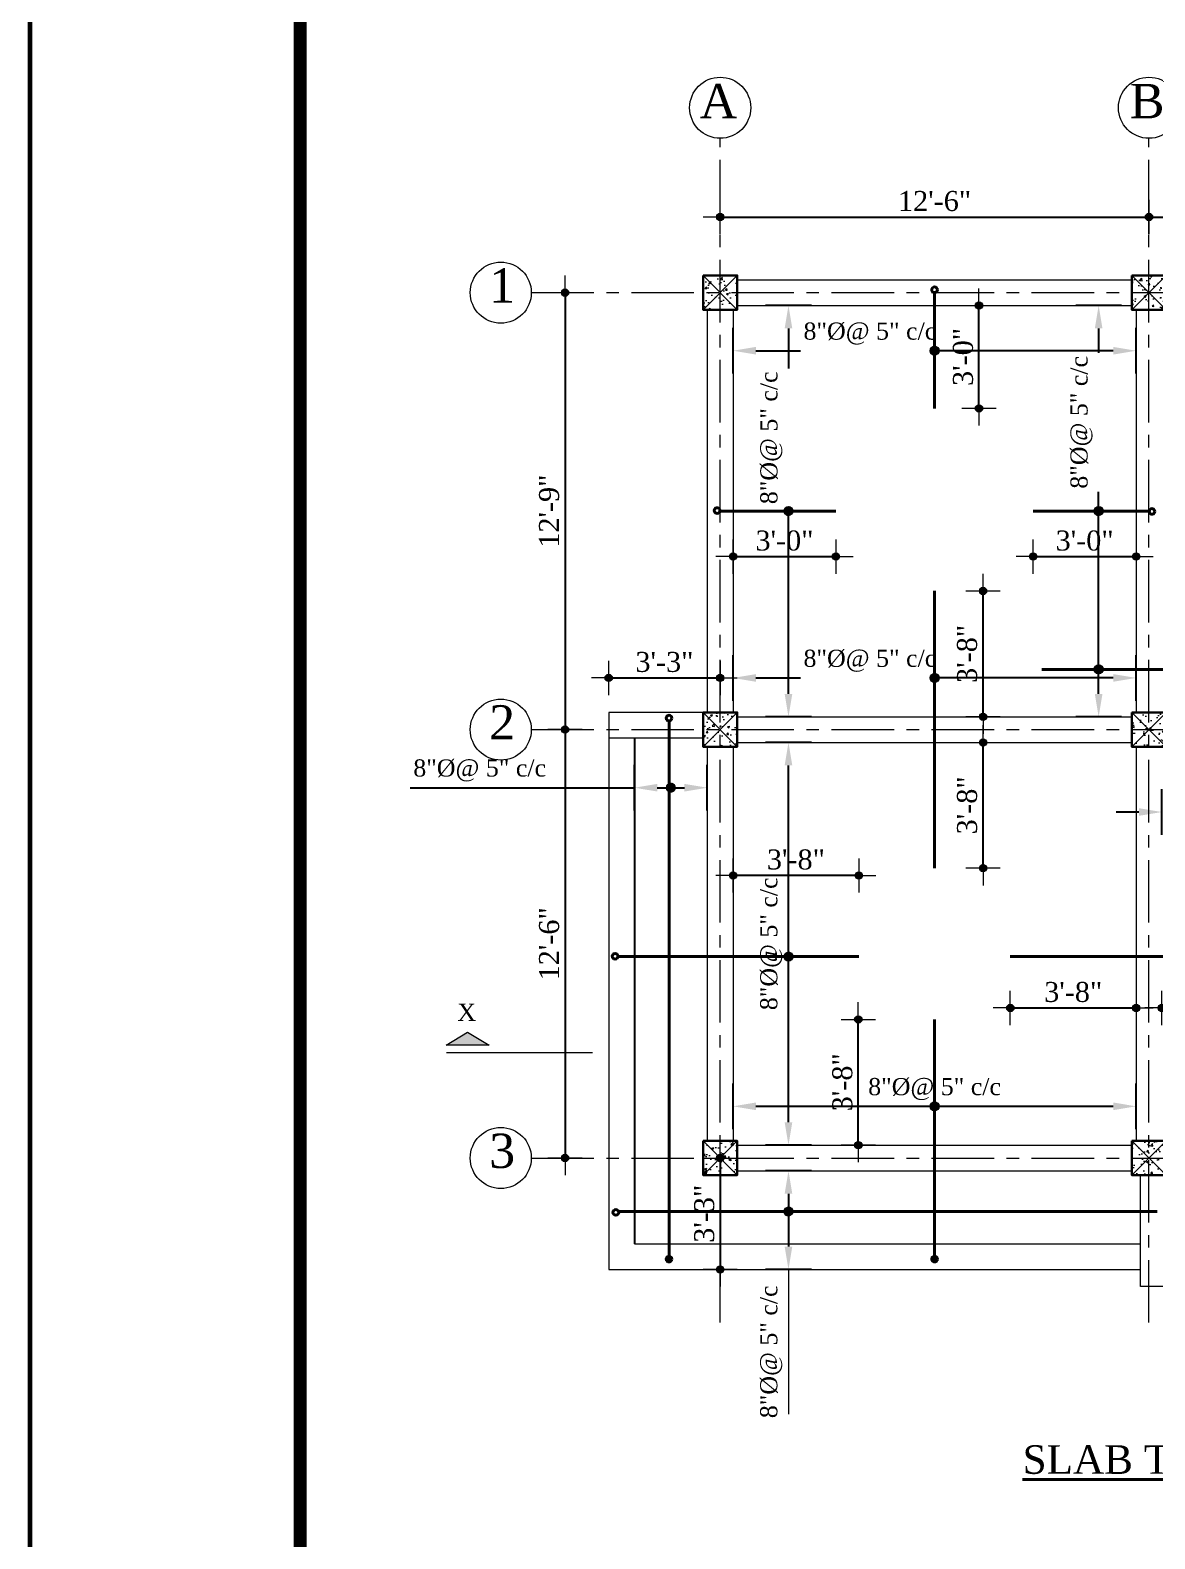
# Model space of a CAD drawing. Header units: inches. Extents: x 897 to 49934, y -34925 to -18564.
# Drawn here: x 23852 to 24245, y -24421 to -23893 of the extents above; entities that cross this region are included whole.
import ezdxf

# ---------------------------------------------------------------- set-up
doc = ezdxf.new("R2010")
doc.units = ezdxf.units.IN
doc.header["$LTSCALE"] = 35
doc.header["$MEASUREMENT"] = 0
doc.header["$PDMODE"] = 34
doc.linetypes.add('CENTERX2', pattern=[4, 2.5, -0.5, 0.5, -0.5])
doc.linetypes.add('DASHDOTX2', pattern=[2, 1, -0.5, 0, -0.5])
for name, color, linetype, lineweight in [('SES- Door&Window', 21, 'Continuous', 15), ('SES-CENTRE', 8, 'DASHDOTX2', 13), ('SES-DIMENSION', 142, 'Continuous', 13), ('SES-Excavation Line', 1, 'Continuous', 30), ('SES-HACTH', 8, 'Continuous', 13), ('SES-REBARS', 1, 'Continuous', 40), ('SES-SHEETS', 7, 'Continuous', 60), ('SES-SLAB OUTLINE', 4, 'Continuous', 18), ('SES-TEXT', 3, 'Continuous', 20), ('SES-TitleText', 7, 'Continuous', 40), ('SES-Wall Plan', 6, 'Continuous', 30)]:
    doc.layers.add(name, color=color, linetype=linetype, lineweight=lineweight)
doc.styles.add('7 INCH', font='times.ttf', dxfattribs={"height": 7})
doc.styles.add('SES-ARAIL', font='times.ttf', dxfattribs={"height": 6})
doc.styles.add('SES-Title Text', font='times.ttf', dxfattribs={"height": 10})
doc.dimstyles.new('1.8 str', dxfattribs={"dimscale": 0, "dimtxt": 6, "dimasz": 1, "dimexe": 2, "dimexo": 9, "dimgap": 2, "dimtad": 1, "dimdec": 0, "dimzin": 3, "dimdsep": 46, "dimlunit": 4, "dimtxsty": 'SES-ARAIL', "dimblk": 'DIM', "dimcen": 3, "dimdle": 3, "dimse1": 1, "dimse2": 1, "dimclrd": 256, "dimclre": 256, "dimclrt": 7, "dimadec": 1, "dimazin": 2, "dimtfac": 1, "dimtdec": 0, "dimtofl": 0, "dimtmove": 2, "dimatfit": 3, "dimldrblk": 'DSAFSADF', "dimfxl": 2, "dimfrac": 2, "dimtolj": 2, "dimtzin": 0, "dimarcsym": 0})
doc.dimstyles.new('7 INCH', dxfattribs={"dimscale": 0, "dimtxt": 7, "dimasz": 1, "dimexe": 2, "dimexo": 9, "dimgap": 2, "dimtad": 1, "dimdec": 0, "dimzin": 3, "dimdsep": 46, "dimlunit": 4, "dimtxsty": '7 INCH', "dimblk": 'DIM', "dimcen": 3, "dimdle": 3, "dimse1": 1, "dimse2": 1, "dimclrd": 256, "dimclre": 256, "dimclrt": 7, "dimadec": 1, "dimazin": 2, "dimtfac": 1, "dimtdec": 0, "dimtix": 1, "dimtofl": 0, "dimtmove": 2, "dimatfit": 3, "dimldrblk": 'ARW', "dimfxl": 2, "dimfrac": 2, "dimtolj": 2, "dimtzin": 0, "dimarcsym": 0})

# ---------------------------------------------------------------- blocks, each defined once
blk = doc.blocks.new('s1')
at = {"layer": 'SES-SHEETS', "color": 8}
blk.add_lwpolyline([(14202.23, -12888.64), (17370.23, -12888.64), (17370.23, -15126.64), (14202.23, -15126.64)], close=True, dxfattribs=at)
at = {"layer": 'SES-SHEETS'}
for points in [[(14295.23, -12933.64), (17325.23, -12933.64), (17325.23, -15081.64), (14295.23, -15081.64)], [(14296.23, -12934.64), (17324.23, -12934.64), (17324.23, -15080.64), (14296.23, -15080.64)], [(14297.23, -12935.64), (17323.23, -12935.64), (17323.23, -15079.64), (14297.23, -15079.64)], [(14298.23, -12936.64), (17322.23, -12936.64), (17322.23, -15078.64), (14298.23, -15078.64)]]:
    blk.add_lwpolyline(points, close=True, dxfattribs=at)
blk = doc.blocks.new('c11')
at = {"layer": 'SES-HACTH', "linetype": 'ByBlock'}
h = blk.add_hatch(dxfattribs=at)
h.set_pattern_fill('AR-CONC', color=256)
h.set_pattern_definition([(50, (-20422.33, 19414.4167), (7.1726018, -0.6275213), [0.75, -8.25]), (355, (-20422.33, 19414.417), (-1.3875133, 7.5219213), [0.6, -6.6]), (100.451444, (-20421.732, 19414.3644), (5.7850885, 6.8943999), [0.637402, -7.0114211]), (46.1842, (-20422.33, 19416.417), (10.6724133, -1.6551928), [1.125, -12.375]), (96.635635, (-20421.441, 19416.279), (9.3466195, 9.741186), [0.9561034, -10.5171376]), (351.184164, (-20422.33, 19416.417), (9.3466195, 9.741186), [0.9, -9.9]), (21, (-20421.33, 19415.9167), (5.9690705, -4.0261889), [0.75, -8.25]), (326, (-20421.33, 19415.917), (2.4331533, 7.2515005), [0.6, -6.6]), (71.451445, (-20420.8325, 19415.581), (8.4022238, 3.2253115), [0.6374019, -7.0114211]), (37.5, (-20422.33, 19414.4167), (0.12159855, 3.32893854), [0, -6.52, 0, -6.7, 0, -6.625]), (7.5, (-20422.33, 19414.4167), (2.63069537, 3.9441171), [0, -3.82, 0, -6.37, 0, -2.525]), (327.5, (-20424.56, 19414.4167), (5.33822436, -0.22554872), [0, -2.5, 0, -7.8, 0, -10.35]), (317.5, (-20425.56, 19414.4167), (5.8318617, 1.0010498), [0, -3.25, 0, -5.18, 0, -7.35])])
h.paths.add_polyline_path([(-6, 6), (-6, -6), (6, -6), (6, 6)])
for p, q in [((-6, 6), (6, -6)), ((6, 6), (-6, -6))]:
    blk.add_line(p, q, dxfattribs=at)
at = {"layer": 'SES-Wall Plan', "linetype": 'ByBlock'}
blk.add_lwpolyline([(-6, 6), (6, 6), (6, -6), (-6, -6)], close=True, dxfattribs=at)
blk = doc.blocks.new('grid')
at = {"layer": 'SES-CENTRE', "color": 8, "linetype": 'CENTERX2', "ltscale": 0.25}
for p, q in [((19012.97, -23226.42), (19012.97, -22812.03)), ((19162.97, -23226.42), (19162.97, -22812.03)), ((19300.97, -23226.42), (19300.97, -22812.03)), ((19450.97, -23226.42), (19450.97, -22812.03)), ((18946.91, -22866.03), (19513.94, -22866.03)), ((18946.91, -23018.92), (19513.94, -23018.92)), ((18946.91, -23168.81), (19513.94, -23168.81))]:
    blk.add_line(p, q, dxfattribs=at)
at = {"layer": 'SES-DIMENSION'}
for centre in [(19012.97, -22801.35), (19162.97, -22801.35), (19300.97, -22801.35), (19450.97, -22801.35), (18936.23, -22866.03), (18936.23, -23018.92), (18936.23, -23168.81)]:
    blk.add_circle(centre, 10.68, dxfattribs=at)
at = {"layer": 'SES-REBARS', "linetype": 'ByBlock'}
for p in [(19012.97, -22866.03), (19162.97, -22866.03), (19300.97, -22866.03), (19450.97, -22866.03), (19012.97, -23018.92), (19162.97, -23018.92), (19300.97, -23018.92), (19450.97, -23018.92), (19012.97, -23168.81), (19162.97, -23168.81), (19300.97, -23168.81), (19450.97, -23168.81)]:
    blk.add_blockref('c11', p, dxfattribs=at)
at = {"layer": 'SES-TEXT', "lineweight": 30, "char_height": 12, "width": 17.5966, "attachment_point": 2, "style": 'SES-ARAIL'}
for s, insert in [('C', (19300.36, -22792.99)), ('A', (19012.36, -22792.99)), ('B', (19162.36, -22792.99)), ('D', (19450.36, -22792.99)), ('1', (18936.7, -22857.49)), ('2', (18936.7, -23010.38)), ('3', (18936.7, -23160.28))]:
    blk.add_mtext(s, dxfattribs=dict(at, insert=insert))
blk = doc.blocks.new('DIM')
at = {"layer": 'SES-DIMENSION'}
h = blk.add_hatch(color=256, dxfattribs=at)
h.paths.add_polyline_path([(0, 1.28), (0, 0), (1.28, 0, 0.414214)])
h.paths.add_polyline_path([(1.28, 0), (0, 0), (0, -1.28, 0.414214)])
h.paths.add_polyline_path([(0, 0), (-1.28, 0, 0.414214), (0, -1.28)])
h.paths.add_polyline_path([(0, 1.28, 0.414214), (-1.28, 0), (0, 0)])
for p, q in [((0, 6), (0, -6)), ((-6, 0), (6, 0))]:
    blk.add_line(p, q, dxfattribs=at)
blk.add_circle((0, 0), 1.28, dxfattribs=at)
blk = doc.blocks.new('*D572')
at = {"layer": 'Defpoints', "color": 0, "linetype": 'ByBlock', "transparency": 16777216}
for p in [(24093.41, -24120.07), (24054.41, -24132.15), (24093.41, -24132.15)]:
    blk.add_point(p, dxfattribs=at)
at = {"layer": 'SES-DIMENSION', "linetype": 'ByBlock', "lineweight": -2, "transparency": 16777216}
blk.add_line((24055.41, -24120.07), (24092.41, -24120.07), dxfattribs=at)
at = {"layer": 'SES-DIMENSION', "linetype": 'ByBlock', "lineweight": -2, "transparency": 16777216, "rotation": 180}
blk.add_blockref('DIM', (24054.41, -24120.07), dxfattribs=at)
at = {"layer": 'SES-DIMENSION', "linetype": 'ByBlock', "lineweight": -2, "transparency": 16777216}
blk.add_blockref('DIM', (24093.41, -24120.07), dxfattribs=at)
at = {"layer": 'SES-DIMENSION', "color": 7, "linetype": 'ByBlock', "transparency": 16777216, "insert": (24073.91, -24114.51), "char_height": 7, "attachment_point": 5, "style": '7 INCH'}
blk.add_mtext('\\A2;3\'-3"', dxfattribs=at)
blk = doc.blocks.new('ARW')
at = {"layer": 'SES-DIMENSION'}
blk.add_lwpolyline([(10, 0, 0, 6, 0), (0, 0, 0, 0, 0), (10, 0, 0, 0, 0)], format="xyseb", dxfattribs=at)
blk = doc.blocks.new('*D573')
at = {"layer": 'Defpoints', "color": 0, "linetype": 'ByBlock', "transparency": 16777216}
for p in [(24087.41, -24288.04), (24087.41, -24327.04), (24093.41, -24327.04)]:
    blk.add_point(p, dxfattribs=at)
at = {"layer": 'SES-DIMENSION', "linetype": 'ByBlock', "lineweight": -2, "transparency": 16777216}
blk.add_line((24093.41, -24289.04), (24093.41, -24326.04), dxfattribs=at)
for p, rotation in [((24093.41, -24288.04), 90), ((24093.41, -24327.04), 270)]:
    blk.add_blockref('DIM', p, dxfattribs=dict(at, rotation=rotation))
at = {"layer": 'SES-DIMENSION', "color": 7, "linetype": 'ByBlock', "transparency": 16777216, "insert": (24087.85, -24307.54), "char_height": 7, "attachment_point": 5, "rotation": 90, "style": '7 INCH'}
blk.add_mtext('\\A2;3\'-3"', dxfattribs=at)
blk = doc.blocks.new('*D574')
at = {"layer": 'Defpoints', "color": 0, "ltscale": 10, "transparency": 16777216}
for p in [(24088.91, -24158.48), (24063.41, -24217.59), (24088.91, -24217.59)]:
    blk.add_point(p, dxfattribs=at)
at = {"layer": 'SES-DIMENSION', "lineweight": -2, "ltscale": 10, "transparency": 16777216}
for p, q in [((24063.41, -24166.48), (24063.41, -24150.48)), ((24088.91, -24166.48), (24088.91, -24150.48)), ((23984.99, -24158.48), (24063.41, -24158.48)), ((24071.41, -24158.48), (24080.91, -24158.48))]:
    blk.add_line(p, q, dxfattribs=at)
at = {"layer": 'SES-DIMENSION', "ltscale": 10, "transparency": 16777216}
for points in [[(24071.41, -24157.14), (24071.41, -24159.81), (24063.41, -24158.48)], [(24080.91, -24157.14), (24080.91, -24159.81), (24088.91, -24158.48)]]:
    blk.add_solid(points, dxfattribs=at)
at = {"layer": 'SES-DIMENSION', "color": 7, "ltscale": 10, "transparency": 16777216, "insert": (24009.28, -24152.44), "char_height": 6, "attachment_point": 5, "style": 'SES-ARAIL'}
blk.add_mtext('\\A2;8"%%C@ 5" c/c', dxfattribs=at)
blk = doc.blocks.new('DSAFSADF')
at = {"layer": 'SES-DIMENSION'}
blk.add_lwpolyline([(-0.5, 0, 0, 3, 0), (-5.5, 0, 0, 0, 0), (-0.5, 0, 0, 0, 0)], format="xyseb", dxfattribs=at)
blk = doc.blocks.new('*D575')
at = {"layer": 'Defpoints', "color": 0, "ltscale": 10, "transparency": 16777216}
for p in [(24163.91, -24292.54), (24117.3, -24327.04), (24163.91, -24327.04)]:
    blk.add_point(p, dxfattribs=at)
at = {"layer": 'SES-DIMENSION', "lineweight": -2, "ltscale": 10, "transparency": 16777216}
for p, q in [((24125.3, -24292.54), (24109.3, -24292.54)), ((24117.3, -24300.54), (24117.3, -24319.04)), ((24125.3, -24327.04), (24109.3, -24327.04))]:
    blk.add_line(p, q, dxfattribs=at)
at = {"layer": 'SES-DIMENSION', "ltscale": 10, "transparency": 16777216}
for points in [[(24115.97, -24300.54), (24118.63, -24300.54), (24117.3, -24292.54)], [(24115.97, -24319.04), (24118.63, -24319.04), (24117.3, -24327.04)]]:
    blk.add_solid(points, dxfattribs=at)
at = {"layer": 'SES-DIMENSION', "color": 7, "ltscale": 10, "transparency": 16777216, "insert": (24111.27, -24355.85), "char_height": 6, "attachment_point": 5, "rotation": 90, "style": 'SES-ARAIL'}
blk.add_mtext('\\A2;8"%%C@ 5" c/c', dxfattribs=at)
blk = doc.blocks.new('GFHF')
at = {"layer": 'SES-HACTH'}
h = blk.add_hatch(dxfattribs=at)
h.set_pattern_fill('ANSI31', color=2)
h.paths.add_polyline_path([(20798.9, -1672.63), (20794.72, -1672.63, 1)])
h.paths.add_polyline_path([(20794.72, -1672.63), (20798.9, -1672.63, 1)])
at = {"layer": 'SES-HACTH', "color": 2}
blk.add_circle((20796.81, -1672.63), 2.09, dxfattribs=at)
blk = doc.blocks.new('*D579')
at = {"layer": 'Defpoints', "color": 0, "ltscale": 10, "transparency": 16777216}
for p in [(24117.3, -23989.76), (24163.88, -23989.76), (24163.88, -24133.65)]:
    blk.add_point(p, dxfattribs=at)
at = {"layer": 'SES-DIMENSION', "lineweight": -2, "ltscale": 10, "transparency": 16777216}
for p, q in [((24125.3, -23989.76), (24109.3, -23989.76)), ((24117.3, -23997.76), (24117.3, -24011.76)), ((24117.3, -24125.65), (24117.3, -24060.34)), ((24125.3, -24133.65), (24109.3, -24133.65))]:
    blk.add_line(p, q, dxfattribs=at)
at = {"layer": 'SES-DIMENSION', "ltscale": 10, "transparency": 16777216}
for points in [[(24115.97, -23997.76), (24118.63, -23997.76), (24117.3, -23989.76)], [(24115.97, -24125.65), (24118.63, -24125.65), (24117.3, -24133.65)]]:
    blk.add_solid(points, dxfattribs=at)
at = {"layer": 'SES-DIMENSION', "color": 7, "ltscale": 10, "transparency": 16777216, "insert": (24111.31, -24036.05), "char_height": 6, "attachment_point": 5, "rotation": 90, "style": 'SES-ARAIL'}
blk.add_mtext('\\A2;8"%%C@ 5" c/c', dxfattribs=at)
blk = doc.blocks.new('*D580')
at = {"layer": 'Defpoints', "color": 0, "ltscale": 10, "transparency": 16777216}
for p in [(24238.91, -24005.59), (24097.91, -24031.27), (24238.91, -24031.27)]:
    blk.add_point(p, dxfattribs=at)
at = {"layer": 'SES-DIMENSION', "lineweight": -2, "ltscale": 10, "transparency": 16777216}
for p, q in [((24097.91, -24013.59), (24097.91, -23997.59)), ((24238.91, -24013.59), (24238.91, -23997.59)), ((24105.91, -24005.59), (24121.49, -24005.59)), ((24230.91, -24005.59), (24170.07, -24005.59))]:
    blk.add_line(p, q, dxfattribs=at)
at = {"layer": 'SES-DIMENSION', "ltscale": 10, "transparency": 16777216}
for points in [[(24105.91, -24004.25), (24105.91, -24006.92), (24097.91, -24005.59)], [(24230.91, -24004.25), (24230.91, -24006.92), (24238.91, -24005.59)]]:
    blk.add_solid(points, dxfattribs=at)
at = {"layer": 'SES-DIMENSION', "color": 7, "ltscale": 10, "transparency": 16777216, "insert": (24145.78, -23999.59), "char_height": 6, "attachment_point": 5, "style": 'SES-ARAIL'}
blk.add_mtext('\\A2;8"%%C@ 5" c/c', dxfattribs=at)
blk = doc.blocks.new('*D581')
at = {"layer": 'Defpoints', "color": 0, "ltscale": 10, "transparency": 16777216}
for p in [(24225.8, -23989.76), (24272.38, -23989.76), (24272.38, -24133.65)]:
    blk.add_point(p, dxfattribs=at)
at = {"layer": 'SES-DIMENSION', "lineweight": -2, "ltscale": 10, "transparency": 16777216}
for p, q in [((24233.8, -23989.76), (24217.8, -23989.76)), ((24225.8, -23997.76), (24225.8, -24006.35)), ((24225.8, -24125.65), (24225.8, -24054.93)), ((24233.8, -24133.65), (24217.8, -24133.65))]:
    blk.add_line(p, q, dxfattribs=at)
at = {"layer": 'SES-DIMENSION', "ltscale": 10, "transparency": 16777216}
for points in [[(24224.47, -23997.76), (24227.14, -23997.76), (24225.8, -23989.76)], [(24224.47, -24125.65), (24227.14, -24125.65), (24225.8, -24133.65)]]:
    blk.add_solid(points, dxfattribs=at)
at = {"layer": 'SES-DIMENSION', "color": 7, "ltscale": 10, "transparency": 16777216, "insert": (24219.81, -24030.64), "char_height": 6, "attachment_point": 5, "rotation": 90, "style": 'SES-ARAIL'}
blk.add_mtext('\\A2;8"%%C@ 5" c/c', dxfattribs=at)
blk = doc.blocks.new('*D582')
at = {"layer": 'Defpoints', "color": 0, "ltscale": 10, "transparency": 16777216}
for p in [(24238.91, -24120.07), (24097.91, -24145.75), (24238.91, -24145.75)]:
    blk.add_point(p, dxfattribs=at)
at = {"layer": 'SES-DIMENSION', "lineweight": -2, "ltscale": 10, "transparency": 16777216}
for p, q in [((24097.91, -24128.07), (24097.91, -24112.07)), ((24238.91, -24128.07), (24238.91, -24112.07)), ((24105.91, -24120.07), (24121.49, -24120.07)), ((24230.91, -24120.07), (24170.07, -24120.07))]:
    blk.add_line(p, q, dxfattribs=at)
at = {"layer": 'SES-DIMENSION', "ltscale": 10, "transparency": 16777216}
for points in [[(24105.91, -24118.73), (24105.91, -24121.4), (24097.91, -24120.07)], [(24230.91, -24118.73), (24230.91, -24121.4), (24238.91, -24120.07)]]:
    blk.add_solid(points, dxfattribs=at)
at = {"layer": 'SES-DIMENSION', "color": 7, "ltscale": 10, "transparency": 16777216, "insert": (24145.78, -24114.07), "char_height": 6, "attachment_point": 5, "style": 'SES-ARAIL'}
blk.add_mtext('\\A2;8"%%C@ 5" c/c', dxfattribs=at)
blk = doc.blocks.new('*D583')
at = {"layer": 'Defpoints', "color": 0, "ltscale": 10, "transparency": 16777216}
for p in [(24117.3, -24142.65), (24163.88, -24142.65), (24163.88, -24283.54)]:
    blk.add_point(p, dxfattribs=at)
at = {"layer": 'SES-DIMENSION', "lineweight": -2, "ltscale": 10, "transparency": 16777216}
for p, q in [((24125.3, -24142.65), (24109.3, -24142.65)), ((24117.3, -24275.54), (24117.3, -24150.65)), ((24125.3, -24283.54), (24109.3, -24283.54))]:
    blk.add_line(p, q, dxfattribs=at)
at = {"layer": 'SES-DIMENSION', "ltscale": 10, "transparency": 16777216}
for points in [[(24115.97, -24150.65), (24118.63, -24150.65), (24117.3, -24142.65)], [(24115.97, -24275.54), (24118.63, -24275.54), (24117.3, -24283.54)]]:
    blk.add_solid(points, dxfattribs=at)
at = {"layer": 'SES-DIMENSION', "color": 7, "ltscale": 10, "transparency": 16777216, "insert": (24111.27, -24213.09), "char_height": 6, "attachment_point": 5, "rotation": 90, "style": 'SES-ARAIL'}
blk.add_mtext('\\A2;8"%%C@ 5" c/c', dxfattribs=at)
blk = doc.blocks.new('*D584')
at = {"layer": 'Defpoints', "color": 0, "ltscale": 10, "transparency": 16777216}
for p in [(24238.91, -24269.96), (24097.91, -24295.64), (24238.91, -24295.64)]:
    blk.add_point(p, dxfattribs=at)
at = {"layer": 'SES-DIMENSION', "lineweight": -2, "ltscale": 10, "transparency": 16777216}
for p, q in [((24097.91, -24277.96), (24097.91, -24261.96)), ((24238.91, -24277.96), (24238.91, -24261.96)), ((24105.91, -24269.96), (24230.91, -24269.96))]:
    blk.add_line(p, q, dxfattribs=at)
at = {"layer": 'SES-DIMENSION', "ltscale": 10, "transparency": 16777216}
for points in [[(24105.91, -24268.62), (24105.91, -24271.29), (24097.91, -24269.96)], [(24230.91, -24268.62), (24230.91, -24271.29), (24238.91, -24269.96)]]:
    blk.add_solid(points, dxfattribs=at)
at = {"layer": 'SES-DIMENSION', "color": 7, "ltscale": 10, "transparency": 16777216, "insert": (24168.41, -24263.93), "char_height": 6, "attachment_point": 5, "style": 'SES-ARAIL'}
blk.add_mtext('\\A2;8"%%C@ 5" c/c', dxfattribs=at)
blk = doc.blocks.new('*D590')
at = {"layer": 'Defpoints', "color": 0, "ltscale": 10, "transparency": 16777216}
for p in [(24376.91, -24166.98), (24376.91, -24179.06), (24247.91, -24192.66)]:
    blk.add_point(p, dxfattribs=at)
at = {"layer": 'SES-DIMENSION', "lineweight": -2, "ltscale": 10, "transparency": 16777216}
for p, q in [((24247.91, -24174.98), (24247.91, -24158.98)), ((24376.91, -24170.06), (24376.91, -24158.98)), ((24239.91, -24166.98), (24231.91, -24166.98)), ((24384.91, -24166.98), (24392.91, -24166.98))]:
    blk.add_line(p, q, dxfattribs=at)
at = {"layer": 'SES-DIMENSION', "ltscale": 10, "transparency": 16777216}
for points in [[(24239.91, -24165.65), (24239.91, -24168.31), (24247.91, -24166.98)], [(24384.91, -24165.65), (24384.91, -24168.31), (24376.91, -24166.98)]]:
    blk.add_solid(points, dxfattribs=at)
at = {"layer": 'SES-DIMENSION', "color": 7, "ltscale": 10, "transparency": 16777216, "insert": (24280.01, -24160.99), "char_height": 6, "attachment_point": 5, "style": 'SES-ARAIL'}
blk.add_mtext('\\A2;8"%%C@ 5" c/c', dxfattribs=at)
blk = doc.blocks.new('*D595')
at = {"layer": 'Defpoints', "color": 0, "linetype": 'ByBlock', "transparency": 16777216}
for p in [(24141.73, -24239.54), (24141.73, -24239.54), (24168.41, -24283.54)]:
    blk.add_point(p, dxfattribs=at)
at = {"layer": 'SES-DIMENSION', "linetype": 'ByBlock', "lineweight": -2, "transparency": 16777216}
blk.add_line((24141.73, -24282.54), (24141.73, -24240.54), dxfattribs=at)
for p, rotation in [((24141.73, -24239.54), 90), ((24141.73, -24283.54), 270)]:
    blk.add_blockref('DIM', p, dxfattribs=dict(at, rotation=rotation))
at = {"layer": 'SES-DIMENSION', "color": 7, "linetype": 'ByBlock', "transparency": 16777216, "insert": (24136.17, -24261.54), "char_height": 7, "attachment_point": 5, "rotation": 90, "style": '7 INCH'}
blk.add_mtext('\\A2;3\'-8"', dxfattribs=at)
blk = doc.blocks.new('*D596')
at = {"layer": 'Defpoints', "color": 0, "linetype": 'ByBlock', "transparency": 16777216}
for p in [(24194.91, -24217.59), (24238.91, -24217.59), (24238.91, -24235.55)]:
    blk.add_point(p, dxfattribs=at)
at = {"layer": 'SES-DIMENSION', "linetype": 'ByBlock', "lineweight": -2, "transparency": 16777216}
blk.add_line((24195.91, -24235.55), (24237.91, -24235.55), dxfattribs=at)
at = {"layer": 'SES-DIMENSION', "linetype": 'ByBlock', "lineweight": -2, "transparency": 16777216, "rotation": 180}
blk.add_blockref('DIM', (24194.91, -24235.55), dxfattribs=at)
at = {"layer": 'SES-DIMENSION', "linetype": 'ByBlock', "lineweight": -2, "transparency": 16777216}
blk.add_blockref('DIM', (24238.91, -24235.55), dxfattribs=at)
at = {"layer": 'SES-DIMENSION', "color": 7, "linetype": 'ByBlock', "transparency": 16777216, "insert": (24216.91, -24229.99), "char_height": 7, "attachment_point": 5, "style": '7 INCH'}
blk.add_mtext('\\A2;3\'-8"', dxfattribs=at)
blk = doc.blocks.new('*D597')
at = {"layer": 'Defpoints', "color": 0, "linetype": 'ByBlock', "transparency": 16777216}
for p in [(24097.91, -24189.19), (24097.91, -24217.59), (24141.91, -24217.59)]:
    blk.add_point(p, dxfattribs=at)
at = {"layer": 'SES-DIMENSION', "linetype": 'ByBlock', "lineweight": -2, "transparency": 16777216}
blk.add_line((24140.91, -24189.19), (24098.91, -24189.19), dxfattribs=at)
at = {"layer": 'SES-DIMENSION', "linetype": 'ByBlock', "lineweight": -2, "transparency": 16777216, "rotation": 180}
blk.add_blockref('DIM', (24097.91, -24189.19), dxfattribs=at)
at = {"layer": 'SES-DIMENSION', "linetype": 'ByBlock', "lineweight": -2, "transparency": 16777216}
blk.add_blockref('DIM', (24141.91, -24189.19), dxfattribs=at)
at = {"layer": 'SES-DIMENSION', "color": 7, "linetype": 'ByBlock', "transparency": 16777216, "insert": (24119.91, -24183.63), "char_height": 7, "attachment_point": 5, "style": '7 INCH'}
blk.add_mtext('\\A2;3\'-8"', dxfattribs=at)
blk = doc.blocks.new('*D598')
at = {"layer": 'Defpoints', "color": 0, "linetype": 'ByBlock', "transparency": 16777216}
for p in [(24168.41, -24142.65), (24185.37, -24142.65), (24168.41, -24186.65)]:
    blk.add_point(p, dxfattribs=at)
at = {"layer": 'SES-DIMENSION', "linetype": 'ByBlock', "lineweight": -2, "transparency": 16777216}
blk.add_line((24185.37, -24185.65), (24185.37, -24143.65), dxfattribs=at)
for p, rotation in [((24185.37, -24142.65), 90), ((24185.37, -24186.65), 270)]:
    blk.add_blockref('DIM', p, dxfattribs=dict(at, rotation=rotation))
at = {"layer": 'SES-DIMENSION', "color": 7, "linetype": 'ByBlock', "transparency": 16777216, "insert": (24179.81, -24164.65), "char_height": 7, "attachment_point": 5, "rotation": 90, "style": '7 INCH'}
blk.add_mtext('\\A2;3\'-8"', dxfattribs=at)
blk = doc.blocks.new('*D599')
at = {"layer": 'Defpoints', "color": 0, "linetype": 'ByBlock', "transparency": 16777216}
for p in [(24168.41, -24089.65), (24185.37, -24089.65), (24168.41, -24133.65)]:
    blk.add_point(p, dxfattribs=at)
at = {"layer": 'SES-DIMENSION', "linetype": 'ByBlock', "lineweight": -2, "transparency": 16777216}
blk.add_line((24185.37, -24132.65), (24185.37, -24090.65), dxfattribs=at)
for p, rotation in [((24185.37, -24089.65), 90), ((24185.37, -24133.65), 270)]:
    blk.add_blockref('DIM', p, dxfattribs=dict(at, rotation=rotation))
at = {"layer": 'SES-DIMENSION', "color": 7, "linetype": 'ByBlock', "transparency": 16777216, "insert": (24179.81, -24111.65), "char_height": 7, "attachment_point": 5, "rotation": 90, "style": '7 INCH'}
blk.add_mtext('\\A2;3\'-8"', dxfattribs=at)
blk = doc.blocks.new('*D600')
at = {"layer": 'Defpoints', "color": 0, "linetype": 'ByBlock', "transparency": 16777216}
for p in [(24168.41, -23989.76), (24183.94, -23989.76), (24168.41, -24025.76)]:
    blk.add_point(p, dxfattribs=at)
at = {"layer": 'SES-DIMENSION', "linetype": 'ByBlock', "lineweight": -2, "transparency": 16777216}
blk.add_line((24183.94, -24024.76), (24183.94, -23990.76), dxfattribs=at)
for p, rotation in [((24183.94, -23989.76), 90), ((24183.94, -24025.76), 270)]:
    blk.add_blockref('DIM', p, dxfattribs=dict(at, rotation=rotation))
at = {"layer": 'SES-DIMENSION', "color": 7, "linetype": 'ByBlock', "transparency": 16777216, "insert": (24178.38, -24007.76), "char_height": 7, "attachment_point": 5, "rotation": 90, "style": '7 INCH'}
blk.add_mtext('\\A2;3\'-0"', dxfattribs=at)
blk = doc.blocks.new('*D601')
at = {"layer": 'Defpoints', "color": 0, "linetype": 'ByBlock', "transparency": 16777216}
for p in [(24097.91, -24061.7), (24133.91, -24061.7), (24133.91, -24077.6)]:
    blk.add_point(p, dxfattribs=at)
at = {"layer": 'SES-DIMENSION', "linetype": 'ByBlock', "lineweight": -2, "transparency": 16777216}
blk.add_line((24098.91, -24077.6), (24132.91, -24077.6), dxfattribs=at)
at = {"layer": 'SES-DIMENSION', "linetype": 'ByBlock', "lineweight": -2, "transparency": 16777216, "rotation": 180}
blk.add_blockref('DIM', (24097.91, -24077.6), dxfattribs=at)
at = {"layer": 'SES-DIMENSION', "linetype": 'ByBlock', "lineweight": -2, "transparency": 16777216}
blk.add_blockref('DIM', (24133.91, -24077.6), dxfattribs=at)
at = {"layer": 'SES-DIMENSION', "color": 7, "linetype": 'ByBlock', "transparency": 16777216, "insert": (24115.91, -24072.04), "char_height": 7, "attachment_point": 5, "style": '7 INCH'}
blk.add_mtext('\\A2;3\'-0"', dxfattribs=at)
blk = doc.blocks.new('*D602')
at = {"layer": 'Defpoints', "color": 0, "linetype": 'ByBlock', "transparency": 16777216}
for p in [(24202.91, -24061.7), (24238.91, -24061.7), (24238.91, -24077.6)]:
    blk.add_point(p, dxfattribs=at)
at = {"layer": 'SES-DIMENSION', "linetype": 'ByBlock', "lineweight": -2, "transparency": 16777216}
blk.add_line((24203.91, -24077.6), (24237.91, -24077.6), dxfattribs=at)
at = {"layer": 'SES-DIMENSION', "linetype": 'ByBlock', "lineweight": -2, "transparency": 16777216, "rotation": 180}
blk.add_blockref('DIM', (24202.91, -24077.6), dxfattribs=at)
at = {"layer": 'SES-DIMENSION', "linetype": 'ByBlock', "lineweight": -2, "transparency": 16777216}
blk.add_blockref('DIM', (24238.91, -24077.6), dxfattribs=at)
at = {"layer": 'SES-DIMENSION', "color": 7, "linetype": 'ByBlock', "transparency": 16777216, "insert": (24220.91, -24072.04), "char_height": 7, "attachment_point": 5, "style": '7 INCH'}
blk.add_mtext('\\A2;3\'-0"', dxfattribs=at)
blk = doc.blocks.new('*D604')
at = {"layer": 'Defpoints', "color": 0, "linetype": 'ByBlock', "transparency": 16777216}
for p in [(24247.91, -24217.59), (24291.91, -24217.59), (24291.91, -24235.55)]:
    blk.add_point(p, dxfattribs=at)
at = {"layer": 'SES-DIMENSION', "linetype": 'ByBlock', "lineweight": -2, "transparency": 16777216}
blk.add_line((24248.91, -24235.55), (24290.91, -24235.55), dxfattribs=at)
at = {"layer": 'SES-DIMENSION', "linetype": 'ByBlock', "lineweight": -2, "transparency": 16777216, "rotation": 180}
blk.add_blockref('DIM', (24247.91, -24235.55), dxfattribs=at)
at = {"layer": 'SES-DIMENSION', "linetype": 'ByBlock', "lineweight": -2, "transparency": 16777216}
blk.add_blockref('DIM', (24291.91, -24235.55), dxfattribs=at)
at = {"layer": 'SES-DIMENSION', "color": 7, "linetype": 'ByBlock', "transparency": 16777216, "insert": (24269.91, -24229.99), "char_height": 7, "attachment_point": 5, "style": '7 INCH'}
blk.add_mtext('\\A2;3\'-8"', dxfattribs=at)
blk = doc.blocks.new('*D766')
at = {"layer": 'Defpoints', "color": 0, "linetype": 'ByBlock', "transparency": 16777216}
for p in [(24243.41, -23958.8), (24093.41, -23979.26), (24243.41, -23979.26)]:
    blk.add_point(p, dxfattribs=at)
at = {"layer": 'SES-DIMENSION', "linetype": 'ByBlock', "lineweight": -2, "transparency": 16777216}
blk.add_line((24094.41, -23958.8), (24242.41, -23958.8), dxfattribs=at)
at = {"layer": 'SES-DIMENSION', "linetype": 'ByBlock', "lineweight": -2, "transparency": 16777216, "rotation": 180}
blk.add_blockref('DIM', (24093.41, -23958.8), dxfattribs=at)
at = {"layer": 'SES-DIMENSION', "linetype": 'ByBlock', "lineweight": -2, "transparency": 16777216}
blk.add_blockref('DIM', (24243.41, -23958.8), dxfattribs=at)
at = {"layer": 'SES-DIMENSION', "color": 7, "linetype": 'ByBlock', "transparency": 16777216, "insert": (24168.41, -23953.24), "char_height": 7, "attachment_point": 5, "style": '7 INCH'}
blk.add_mtext('\\A2;12\'-6"', dxfattribs=at)
blk = doc.blocks.new('*D767')
at = {"layer": 'Defpoints', "color": 0, "linetype": 'ByBlock', "transparency": 16777216}
for p in [(24381.41, -23958.8), (24243.41, -23979.26), (24381.41, -23979.26)]:
    blk.add_point(p, dxfattribs=at)
at = {"layer": 'SES-DIMENSION', "linetype": 'ByBlock', "lineweight": -2, "transparency": 16777216}
blk.add_line((24244.41, -23958.8), (24380.41, -23958.8), dxfattribs=at)
at = {"layer": 'SES-DIMENSION', "linetype": 'ByBlock', "lineweight": -2, "transparency": 16777216, "rotation": 180}
blk.add_blockref('DIM', (24243.41, -23958.8), dxfattribs=at)
at = {"layer": 'SES-DIMENSION', "linetype": 'ByBlock', "lineweight": -2, "transparency": 16777216}
blk.add_blockref('DIM', (24381.41, -23958.8), dxfattribs=at)
at = {"layer": 'SES-DIMENSION', "color": 7, "linetype": 'ByBlock', "transparency": 16777216, "insert": (24312.41, -23953.24), "char_height": 7, "attachment_point": 5, "style": '7 INCH'}
blk.add_mtext('\\A2;11\'-6"', dxfattribs=at)
blk = doc.blocks.new('*D769')
at = {"layer": 'Defpoints', "color": 0, "linetype": 'ByBlock', "transparency": 16777216}
for p in [(24531.41, -23985.26), (24039.15, -24138.15), (24531.41, -24138.15)]:
    blk.add_point(p, dxfattribs=at)
at = {"layer": 'SES-DIMENSION', "linetype": 'ByBlock', "lineweight": -2, "transparency": 16777216}
blk.add_line((24039.15, -23986.26), (24039.15, -24137.15), dxfattribs=at)
for p, rotation in [((24039.15, -23985.26), 90), ((24039.15, -24138.15), 270)]:
    blk.add_blockref('DIM', p, dxfattribs=dict(at, rotation=rotation))
at = {"layer": 'SES-DIMENSION', "color": 7, "linetype": 'ByBlock', "transparency": 16777216, "insert": (24033.58, -24061.7), "char_height": 7, "attachment_point": 5, "rotation": 90, "style": '7 INCH'}
blk.add_mtext('\\A2;12\'-9"', dxfattribs=at)
blk = doc.blocks.new('*D770')
at = {"layer": 'Defpoints', "color": 0, "linetype": 'ByBlock', "transparency": 16777216}
for p in [(24531.41, -24138.15), (24039.15, -24288.04), (24087.41, -24288.04)]:
    blk.add_point(p, dxfattribs=at)
at = {"layer": 'SES-DIMENSION', "linetype": 'ByBlock', "lineweight": -2, "transparency": 16777216}
blk.add_line((24039.15, -24139.15), (24039.15, -24287.04), dxfattribs=at)
for p, rotation in [((24039.15, -24138.15), 90), ((24039.15, -24288.04), 270)]:
    blk.add_blockref('DIM', p, dxfattribs=dict(at, rotation=rotation))
at = {"layer": 'SES-DIMENSION', "color": 7, "linetype": 'ByBlock', "transparency": 16777216, "insert": (24033.59, -24213.09), "char_height": 7, "attachment_point": 5, "rotation": 90, "style": '7 INCH'}
blk.add_mtext('\\A2;12\'-6"', dxfattribs=at)

msp = doc.modelspace()

# ---------------------------------------------------------------- hatches: boundary and pattern name
at = {"layer": 'SES-TEXT'}
msp.add_hatch(color=256, dxfattribs=at).paths.add_polyline_path([(23997.55, -24248.58), (24012.55, -24248.58), (24005.05, -24243.96)])

# ---------------------------------------------------------------- linework, layer by layer
at = {"linetype": 'ByBlock'}
msp.add_line((24063.41, -24141.15), (24063.41, -24318.04), dxfattribs=at)
at = {"layer": 'SES-DIMENSION', "ltscale": 10}
msp.add_line((23997.64, -24251.12), (24048.73, -24251.12), dxfattribs=at)
msp.add_lwpolyline([(24117.3, -24327.04), (24117.3, -24377.61)], dxfattribs=at)
at = {"layer": 'SES-REBARS', "linetype": 'ByBlock'}
for points in [[(24168.41, -23985.26), (24168.41, -24025.76)], [(24093.41, -24061.7), (24133.91, -24061.7)], [(24243.41, -24061.7), (24202.91, -24061.7)], [(24168.41, -24138.15), (24168.41, -24089.65)], [(24205.91, -24117.08), (24429.87, -24117.08)], [(24075.52, -24135.11), (24075.52, -24324.41)], [(24168.41, -24138.15), (24168.41, -24186.65)], [(24057.62, -24217.59), (24141.91, -24217.59)], [(24291.91, -24217.59), (24194.91, -24217.59)], [(24168.41, -24324.38), (24168.41, -24239.54)], [(24058.09, -24306.76), (24246.33, -24306.76)]]:
    msp.add_lwpolyline(points, dxfattribs=at)
for centre in [(24168.41, -23984.26), (24092.33, -24061.52), (24244.46, -24061.82), (24075.52, -24134.12), (24056.64, -24217.46), (24056.91, -24307.06), (24075.52, -24323.41), (24168.41, -24323.41)]:
    msp.add_circle(centre, 0.992, dxfattribs=at)
at = {"layer": 'SES-SLAB OUTLINE'}
for p, q in [((24099.41, -23980.76), (24237.41, -23980.76)), ((24099.41, -23989.76), (24237.41, -23989.76)), ((24088.91, -23991.26), (24088.91, -24132.15)), ((24097.91, -23991.26), (24097.91, -24132.15)), ((24238.91, -23991.26), (24238.91, -24132.15)), ((24099.41, -24133.65), (24237.41, -24133.65)), ((24088.91, -24144.15), (24088.91, -24282.04)), ((24097.91, -24144.15), (24097.91, -24282.04)), ((24099.41, -24142.65), (24237.41, -24142.65)), ((24238.91, -24144.15), (24238.91, -24282.04)), ((24099.41, -24283.54), (24237.41, -24283.54)), ((24099.41, -24292.54), (24237.41, -24292.54))]:
    msp.add_line(p, q, dxfattribs=at)
at = {"layer": 'SES-SLAB OUTLINE', "linetype": 'ByBlock'}
for p, q in [((24087.41, -24141.15), (24054.41, -24141.15)), ((24240.41, -24327.04), (24240.41, -24294.04)), ((24063.41, -24318.04), (24240.41, -24318.04))]:
    msp.add_line(p, q, dxfattribs=at)
for points in [[(24087.41, -24132.15), (24054.41, -24132.15), (24054.41, -24327.04), (24240.41, -24327.04)], [(24249.41, -24327.04), (24249.41, -24333.04), (24240.41, -24333.04), (24240.41, -24327.04)]]:
    msp.add_lwpolyline(points, dxfattribs=at)
at = {"layer": 'SES-TEXT'}
msp.add_lwpolyline([(24012.55, -24248.58), (23997.55, -24248.58), (24005.05, -24243.96), (24012.55, -24248.58)], dxfattribs=at)

# ---------------------------------------------------------------- block references
at = {"layer": 'SES- Door&Window'}
msp.add_blockref('s1', (9649.81, -10459.76), dxfattribs=at)
at = {"layer": 'SES-Excavation Line', "linetype": 'ByBlock'}
msp.add_blockref('grid', (5080.44, -1119.23), dxfattribs=at)
at = {"layer": 'SES-HACTH', "xscale": 0.75, "yscale": 0.75, "zscale": 0.75, "rotation": 90}
for p in [(22913.93, -39603.19), (22862.83, -39659.31), (22971.33, -39659.31), (22971.33, -39714.69), (22913.93, -39717.67), (22821.68, -39756.08), (22862.83, -39815.2), (22913.93, -39867.57), (22862.83, -39904.36)]:
    msp.add_blockref('GFHF', p, dxfattribs=at)

# ---------------------------------------------------------------- texts
at = {"layer": 'SES-TEXT', "style": 'SES-ARAIL'}
msp.add_text('X', height=6, dxfattribs=at).set_placement((24001.47, -24240.05))
at = {"layer": 'SES-TitleText', "insert": (24199.2, -24388.54), "char_height": 10, "width": 289.6719, "attachment_point": 1, "style": 'SES-Title Text'}
msp.add_mtext('{\\LSLAB TOP REINF. PLAN (TYPICAL)}', dxfattribs=at)

# ---------------------------------------------------------------- dimensions: what is measured, and where the dimension line sits
at = {"layer": 'SES-DIMENSION', "linetype": 'ByBlock'}
for base, p1, p2, picture, middle in [((24243.41, -23958.8), (24093.41, -23979.26), (24243.41, -23979.26), '*D766', (24168.41, -23953.24)), ((24381.41, -23958.8), (24243.41, -23979.26), (24381.41, -23979.26), '*D767', (24312.41, -23953.24)), ((24133.91, -24077.6), (24097.91, -24061.7), (24133.91, -24061.7), '*D601', (24115.91, -24072.04)), ((24238.91, -24077.6), (24202.91, -24061.7), (24238.91, -24061.7), '*D602', (24220.91, -24072.04)), ((24093.41, -24120.07), (24054.41, -24132.15), (24093.41, -24132.15), '*D572', (24073.91, -24114.51)), ((24097.91, -24189.19), (24141.91, -24217.59), (24097.91, -24217.59), '*D597', (24119.91, -24183.63)), ((24238.91, -24235.55), (24194.91, -24217.59), (24238.91, -24217.59), '*D596', (24216.91, -24229.99)), ((24291.91, -24235.55), (24247.91, -24217.59), (24291.91, -24217.59), '*D604', (24269.91, -24229.99))]:
    dim = msp.add_linear_dim(base=base, p1=p1, p2=p2, dimstyle='7 INCH', override={"dimscale": 1}, dxfattribs=at)
    dim.commit()
    dim.dimension.update_dxf_attribs({"geometry": picture, "text_midpoint": middle})
for base, p1, p2, picture, middle in [((24039.15, -24138.15), (24531.41, -23985.26), (24531.41, -24138.15), '*D769', (24033.58, -24061.7)), ((24183.94, -23989.76), (24168.41, -24025.76), (24168.41, -23989.76), '*D600', (24178.38, -24007.76)), ((24185.37, -24089.65), (24168.41, -24133.65), (24168.41, -24089.65), '*D599', (24179.81, -24111.65)), ((24039.15, -24288.04), (24531.41, -24138.15), (24087.41, -24288.04), '*D770', (24033.59, -24213.09)), ((24185.37, -24142.65), (24168.41, -24186.65), (24168.41, -24142.65), '*D598', (24179.81, -24164.65)), ((24141.73, -24239.54), (24168.41, -24283.54), (24141.73, -24239.54), '*D595', (24136.17, -24261.54)), ((24093.41, -24327.04), (24087.41, -24288.04), (24087.41, -24327.04), '*D573', (24087.85, -24307.54))]:
    dim = msp.add_linear_dim(base=base, p1=p1, p2=p2, angle=90, dimstyle='7 INCH', override={"dimscale": 1}, dxfattribs=at)
    dim.commit()
    dim.dimension.update_dxf_attribs({"geometry": picture, "text_midpoint": middle})
at = {"layer": 'SES-DIMENSION', "ltscale": 10}
for base, p1, p2, override, picture, middle in [((24238.91, -24005.59), (24097.91, -24031.27), (24238.91, -24031.27), {"dimscale": 1, "dimasz": 8, "dimexe": 8, "dimsah": 1, "dimdle": 8, "dimse1": 0, "dimse2": 0, "dimfxl": 8, "dimfxlon": 1}, '*D580', (24145.78, -23999.59)), ((24238.91, -24120.07), (24097.91, -24145.75), (24238.91, -24145.75), {"dimscale": 1, "dimasz": 8, "dimexe": 8, "dimsah": 1, "dimdle": 8, "dimse1": 0, "dimse2": 0, "dimfxl": 8, "dimfxlon": 1}, '*D582', (24145.78, -24114.07)), ((24088.91, -24158.48), (24063.41, -24217.59), (24088.91, -24217.59), {"dimscale": 1, "dimasz": 8, "dimexe": 8, "dimsah": 1, "dimdle": 8, "dimse1": 0, "dimse2": 0, "dimtmove": 1, "dimfxl": 8, "dimfxlon": 1}, '*D574', (24009.28, -24167.21)), ((24376.91, -24166.98), (24247.91, -24192.66), (24376.91, -24179.06), {"dimscale": 1, "dimasz": 8, "dimexe": 8, "dimsah": 1, "dimdle": 8, "dimse1": 0, "dimse2": 0, "dimfxl": 8, "dimfxlon": 1}, '*D590', (24280.01, -24160.99))]:
    dim = msp.add_linear_dim(base=base, p1=p1, p2=p2, text='8"%%C@ 5" c/c', dimstyle='1.8 str', override=override, dxfattribs=at)
    dim.commit()
    dim.dimension.update_dxf_attribs({"geometry": picture, "text_midpoint": middle, "dimtype": 160})
for base, p1, p2, override, picture, middle in [((24117.3, -23989.76), (24163.88, -24133.65), (24163.88, -23989.76), {"dimscale": 1, "dimasz": 8, "dimexe": 8, "dimsah": 1, "dimdle": 8, "dimse1": 0, "dimse2": 0, "dimfxl": 8, "dimfxlon": 1}, '*D579', (24111.31, -24036.05)), ((24225.8, -23989.76), (24272.38, -24133.65), (24272.38, -23989.76), {"dimscale": 1, "dimasz": 8, "dimexe": 8, "dimsah": 1, "dimdle": 8, "dimse1": 0, "dimse2": 0, "dimfxl": 8, "dimfxlon": 1}, '*D581', (24219.81, -24030.64)), ((24117.3, -24327.04), (24163.91, -24292.54), (24163.91, -24327.04), {"dimscale": 1, "dimasz": 8, "dimexe": 8, "dimsah": 1, "dimdle": 8, "dimse1": 0, "dimse2": 0, "dimtmove": 1, "dimfxl": 8, "dimfxlon": 1}, '*D575', (24117.3, -24355.85))]:
    dim = msp.add_linear_dim(base=base, p1=p1, p2=p2, angle=90, text='8"%%C@ 5" c/c', dimstyle='1.8 str', override=override, dxfattribs=at)
    dim.commit()
    dim.dimension.update_dxf_attribs({"geometry": picture, "text_midpoint": middle, "dimtype": 160})
dim = msp.add_linear_dim(base=(24117.3, -24142.65), p1=(24163.88, -24283.54), p2=(24163.88, -24142.65), angle=90, text='8"%%C@ 5" c/c', dimstyle='1.8 str', override={"dimscale": 1, "dimasz": 8, "dimexe": 8, "dimsah": 1, "dimdle": 8, "dimse1": 0, "dimse2": 0, "dimfxl": 8, "dimfxlon": 1}, dxfattribs=at)
dim.commit()
dim.dimension.update_dxf_attribs({"geometry": '*D583', "text_midpoint": (24111.27, -24213.09)})
dim = msp.add_linear_dim(base=(24238.91, -24269.96), p1=(24097.91, -24295.64), p2=(24238.91, -24295.64), text='8"%%C@ 5" c/c', dimstyle='1.8 str', override={"dimscale": 1, "dimasz": 8, "dimexe": 8, "dimsah": 1, "dimdle": 8, "dimse1": 0, "dimse2": 0, "dimfxl": 8, "dimfxlon": 1}, dxfattribs=at)
dim.commit()
dim.dimension.update_dxf_attribs({"geometry": '*D584', "text_midpoint": (24168.41, -24263.93)})

doc.saveas('drawing.dxf')
